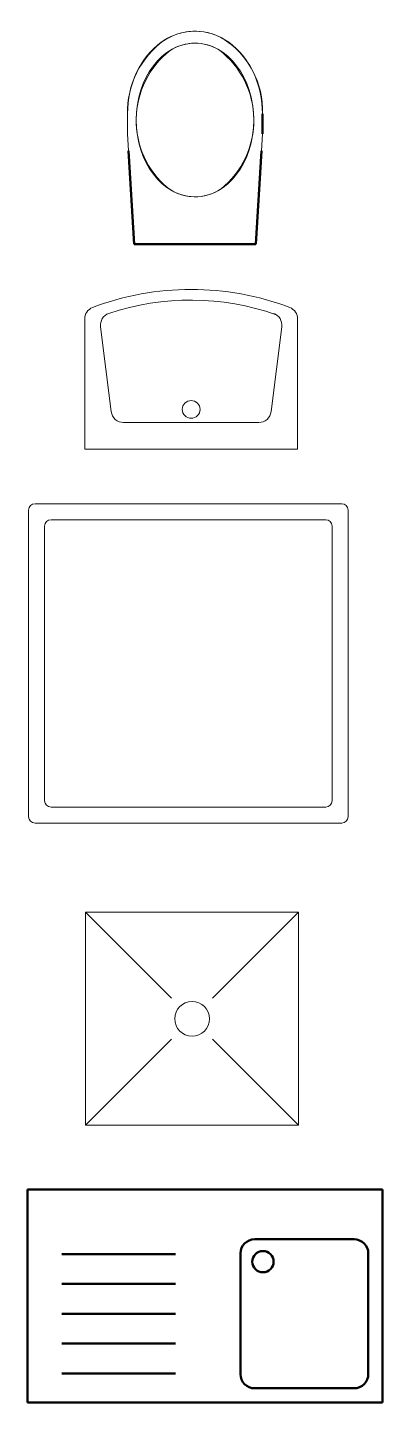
# Model space of a CAD drawing. Header units: millimetres. Extents: x 13441 to 178833, y -33721 to 19284.
# Drawn here: x 177833 to 178833, y -33721 to -29847 of the extents above; entities that cross this region are included whole.
import ezdxf

# ---------------------------------------------------------------- set-up
doc = ezdxf.new("R2010")
doc.units = ezdxf.units.MM
doc.header["$LTSCALE"] = 10
doc.layers.add('Legenda', color=7, linetype='Continuous', lineweight=18)

# ---------------------------------------------------------------- blocks, each defined once
blk = doc.blocks.new('*U185', base_point=(146180.1, -96577.1))
at = {"color": 0, "lineweight": -2}
for p, q in [((146180.1, -96577.1), (145580.1, -96577.1)), ((145580.1, -96577.1), (145580.1, -97577.1)), ((146180.1, -97577.1), (146180.1, -96577.1)), ((145662.1, -96993.6), (145662.1, -96673.6)), ((145746.1, -96993.6), (145746.1, -96673.6)), ((145830.1, -96993.6), (145830.1, -96673.6)), ((145914.1, -96993.6), (145914.1, -96673.6)), ((145998.1, -96993.6), (145998.1, -96673.6)), ((145660.1, -97177.1), (146000.1, -97177.1)), ((145620.1, -97497.1), (145620.1, -97217.1)), ((146040.1, -97217.1), (146040.1, -97497.1)), ((145660.1, -97537.1), (146000.1, -97537.1)), ((145580.1, -97577.1), (146180.1, -97577.1))]:
    blk.add_line(p, q, dxfattribs=at)
blk.add_circle((145976.9, -97240.3), 30, dxfattribs=at)
for centre, start, end in [((145660.1, -97217.1), 90, 180), ((146000.1, -97217.1), 0, 90), ((145660.1, -97497.1), 180, 270), ((146000.1, -97497.1), 270, 0)]:
    blk.add_arc(centre, 40, start, end, dxfattribs=at)
blk = doc.blocks.new('*U186', base_point=(600, 600))
at = {"linetype": 'ByBlock'}
for p, q in [((0, 600), (0, 0)), ((0, 600), (242.193743, 357.806257)), ((0, 600), (600, 600)), ((357.806257, 357.806257), (600, 600)), ((600, 600), (600, 0)), ((0, 0), (242.193743, 242.193743)), ((357.806257, 242.193743), (600, 0)), ((0, 0), (600, 0))]:
    blk.add_line(p, q, dxfattribs=at)
blk.add_circle((300, 300), 49.066899, dxfattribs=at)
blk = doc.blocks.new('*U187', base_point=(900, 900))
at = {"linetype": 'ByBlock'}
for p, q in [((18, 900), (882, 900)), ((0, 882), (0, 18)), ((63, 855), (837, 855)), ((900, 882), (900, 18)), ((45, 837), (45, 63)), ((855, 837), (855, 63)), ((63, 45), (837, 45)), ((18, 0), (882, 0))]:
    blk.add_line(p, q, dxfattribs=at)
for centre, start, end in [((18, 882), 90, 180), ((882, 882), 0, 90), ((63, 837), 90, 180), ((837, 837), 0, 90), ((63, 63), 180, 270), ((837, 63), 270, 0), ((18, 18), 180, 270), ((882, 18), 270, 0)]:
    blk.add_arc(centre, 18, start, end, dxfattribs=at)
blk = doc.blocks.new('*U188', base_point=(300, 450))
at = {"linetype": 'ByBlock'}
for p, q in [((-300, 0), (-300, 366.524821)), ((300, 0), (300, 366.524821)), ((-225.261819, 105.62636), (-255.404697, 344.953617)), ((225.261819, 105.62636), (255.404697, 344.953617)), ((190.536162, 75), (-190.536162, 75)), ((300, 0), (-300, 0))]:
    blk.add_line(p, q, dxfattribs=at)
blk.add_circle((0, 112.053652), 25, dxfattribs=at)
for centre, radius, start, end in [((0, -333.553614), 783.553614, 69.242345, 110.757655), ((-265, 366.524821), 35, 111.282643, 180), ((-1.457667, -306.396875), 726.398337, 70.637771, 108.498469), ((265, 366.524821), 35, 0, 68.717357), ((-220.679039, 349.327257), 35, 108.748987, 187.178512), ((220.679039, 349.327257), 35, 352.821488, 71.251013), ((-190.536162, 110), 35, 187.178512, 270), ((190.536162, 110), 35, 270, 352.821488)]:
    blk.add_arc(centre, radius, start, end, dxfattribs=at)
blk = doc.blocks.new('*U206', base_point=(190.207116, 599.997674))
at = {"linetype": 'ByBlock'}
for p, q in [((-190.00012, 366.684255), (-189.999931, 310.713043)), ((-187.321504, 262.657204), (-189.999931, 310.713043)), ((190.000076, 310.713043), (187.321503, 262.657204))]:
    blk.add_line(p, q, dxfattribs=at)
at = {"color": 0, "linetype": 'ByBlock', "lineweight": -2}
for p, q in [((190.000076, 366.684257), (190.000076, 310.713043)), ((-171.42864, 0), (-187.321504, 262.657204)), ((187.321503, 262.657204), (171.42864, 0)), ((171.42864, 0), (-171.42864, 0))]:
    blk.add_line(p, q, dxfattribs=at)
at = {"linetype": 'ByBlock'}
for centre, radius, start, end in [((-0.152835, 441.458224), 158.53945, 61.62258, 123.07773), ((57.594666, 372.988241), 247.675026, 125.627675, 181.458487), ((84.542646, 349.23948), 250.215625, 128.274935, 229.774261), ((-0.034069, 435.253553), 130.959181, 58.418162, 122.526694), ((-83.556571, 349.387247), 249.229269, 308.997788, 52.387849), ((-48.784086, 376.630054), 238.991202, 357.614905, 58.750213), ((-0.081186, 265.082036), 131.711147, 234.242811, 303.848104)]:
    blk.add_arc(centre, radius, start, end, dxfattribs=at)
blk.add_ellipse((0, 366.684257), major_axis=(0, 233.313343), ratio=0.814356, start_param=4.7123889804, end_param=7.853981634, dxfattribs=at)
blk.add_ellipse((0, 349.791822), major_axis=(0, 216.420908), ratio=0.76551, dxfattribs=at)

msp = doc.modelspace()

# ---------------------------------------------------------------- block references
at = {"layer": 'Legenda', "color": 7, "linetype": 'Continuous', "lineweight": 50}
for name, p in [('*U206', (178494.95, -29857.04)), ('*U188', (178593.851, -30584.752)), ('*U187', (178736.057, -31188.492)), ('*U186', (178596.482, -32339.887))]:
    msp.add_blockref(name, p, dxfattribs=at)
at = {"layer": 'Legenda', "color": 7, "linetype": 'Continuous', "lineweight": 50, "rotation": 90}
msp.add_blockref('*U185', (177832.826, -33121.12), dxfattribs=at)

doc.saveas('drawing.dxf')
